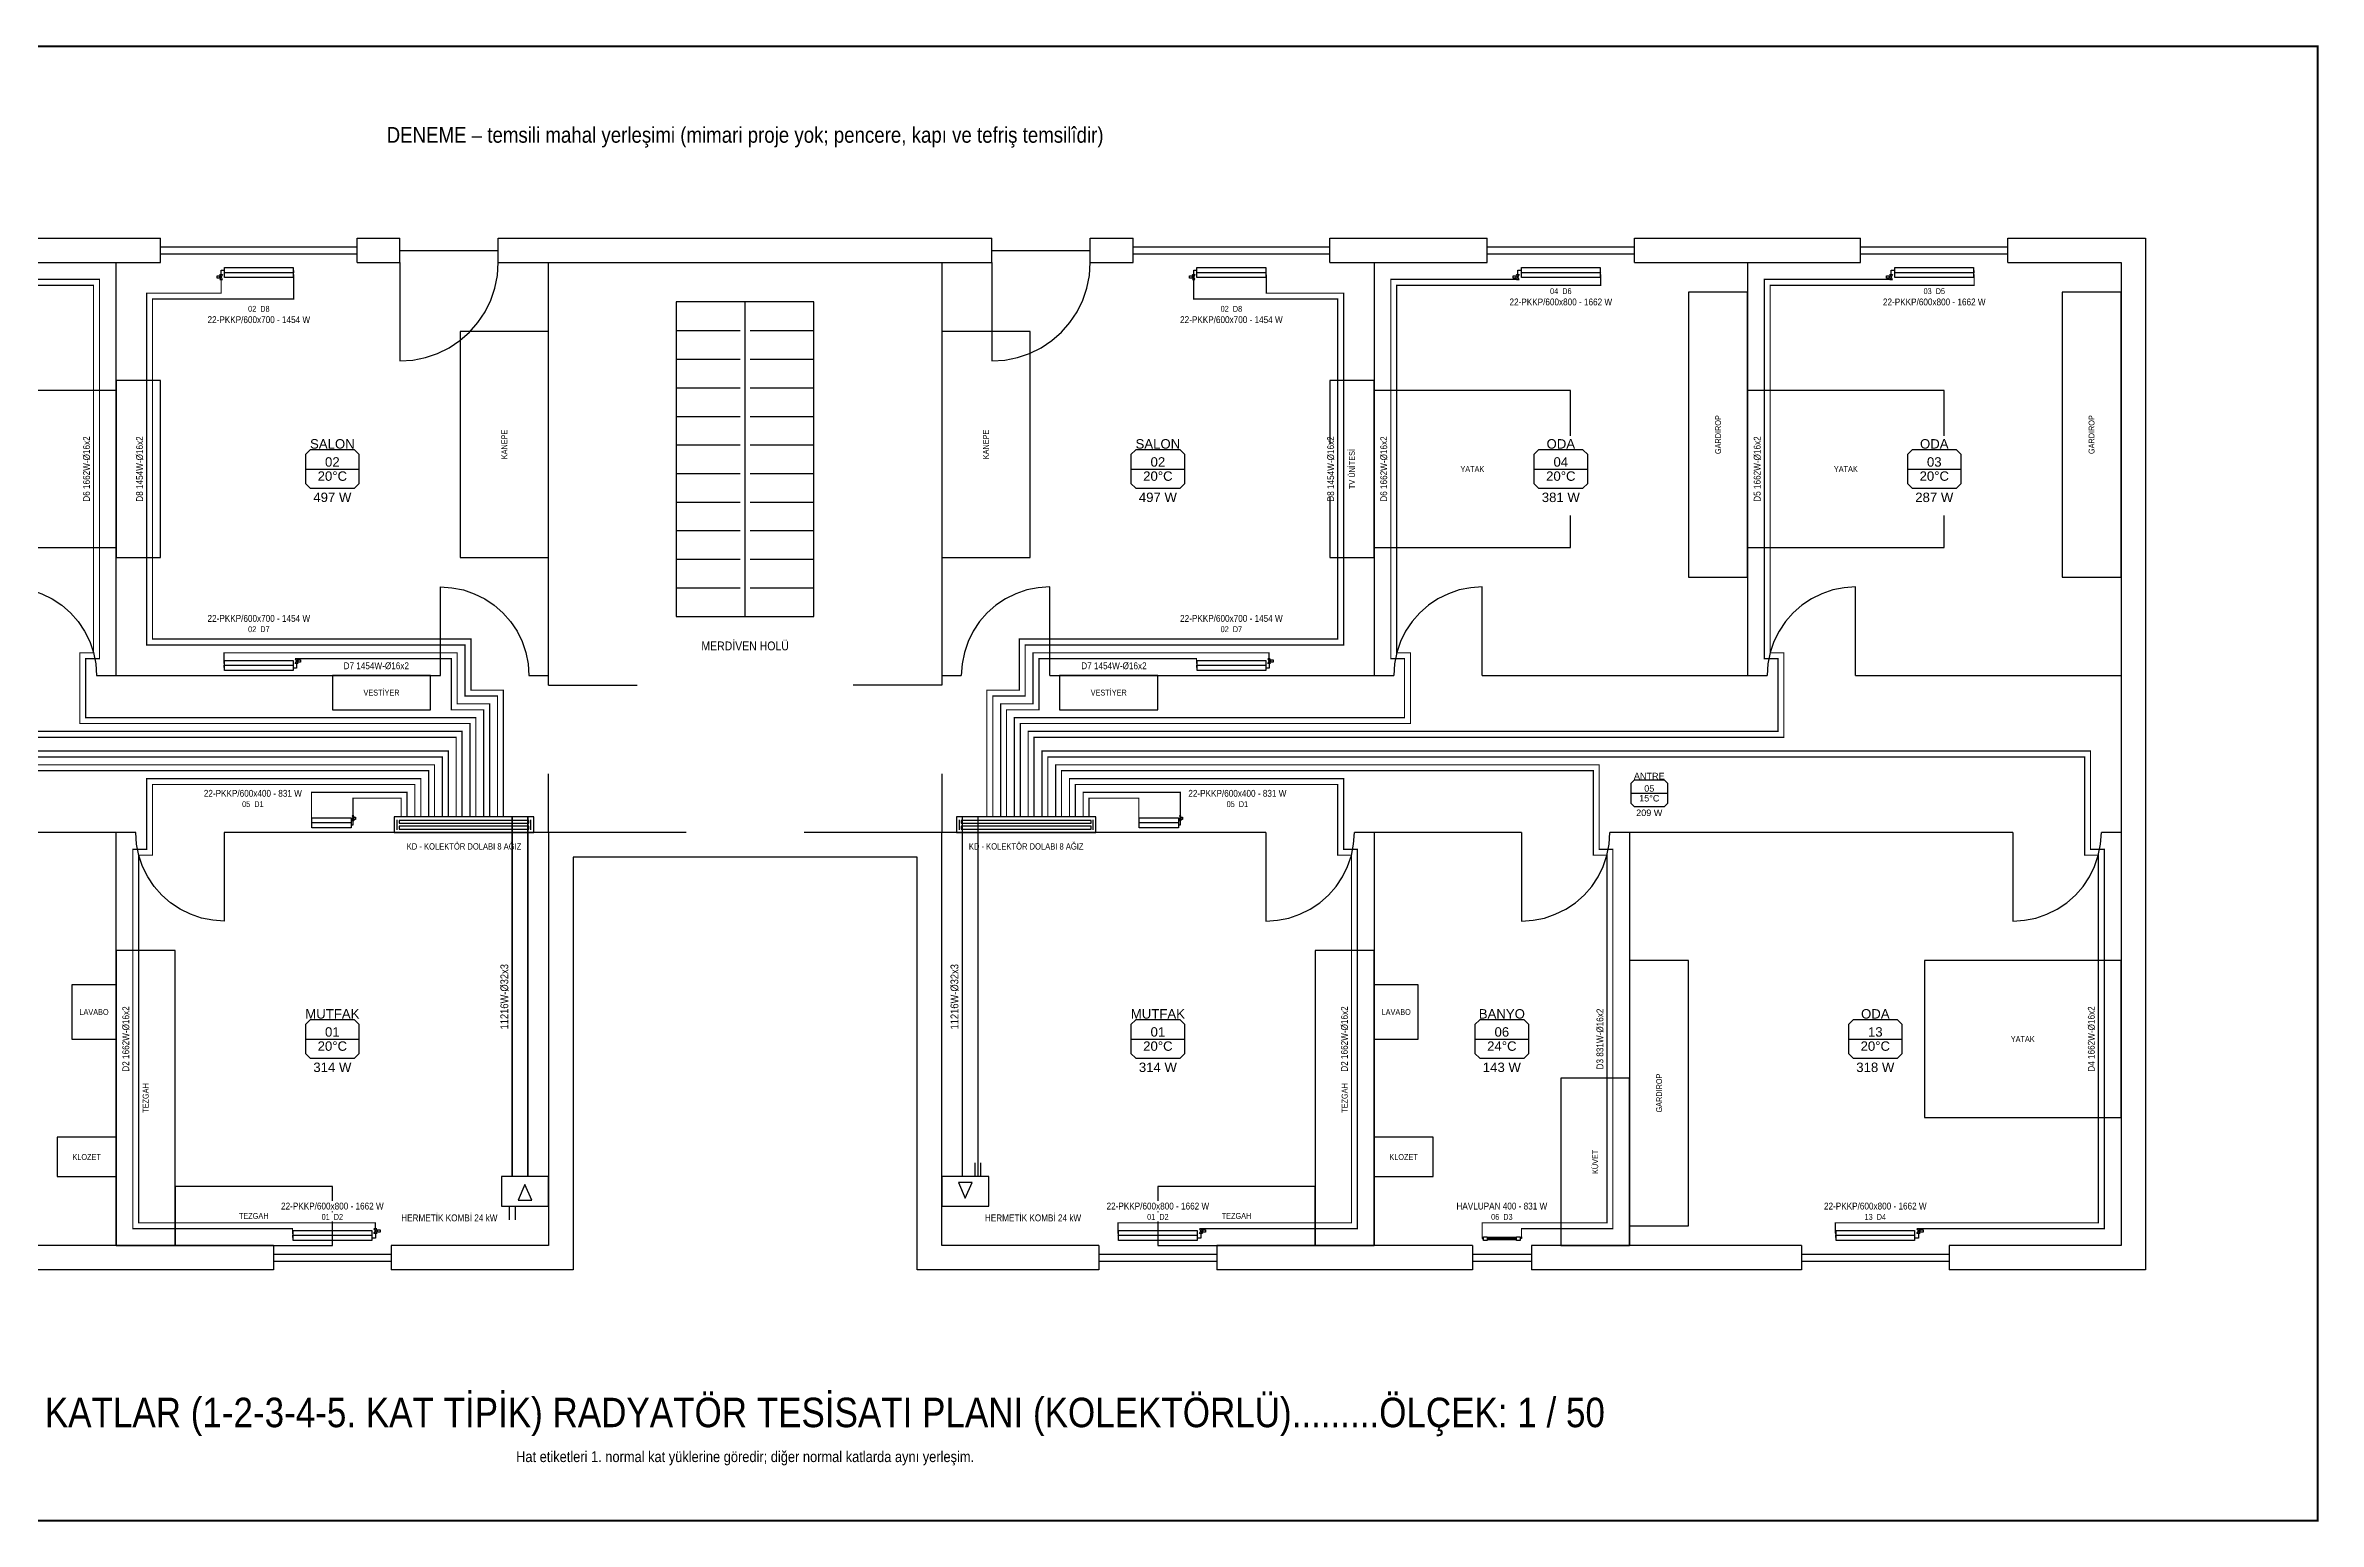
# Model space of a CAD drawing. Header units: centimetres. Extents: x -61 to 10101, y -10955 to 1521.
# Drawn here: x 4388 to 6701, y 19 to 1521 of the extents above; entities that cross this region are included whole.
import ezdxf
from ezdxf.enums import TextEntityAlignment as Align

# ---------------------------------------------------------------- set-up
doc = ezdxf.new("R2010")
doc.units = ezdxf.units.CM
doc.linetypes.add('DASHED', pattern=[1.524, 1.27, -0.254])
for name, color, linetype in [('ROTAS-BASLIK', 7, 'Continuous'), ('ROTAS-CIHAZ', 135, 'Continuous'), ('ROTAS-DENEME', 1, 'Continuous'), ('ROTAS-ISITMA-CAP', 41, 'Continuous'), ('ROTAS-ISITMA-DONUS', 30, 'DASHED'), ('ROTAS-ISITMA-GIDIS', 10, 'Continuous'), ('ROTAS-ISITMA-KOLEKTOR', 6, 'Continuous'), ('ROTAS-MAHAL', 2, 'Continuous'), ('ROTAS-MASKE', 7, 'Continuous'), ('ROTAS-MIMARI-PENCERE', 4, 'Continuous'), ('ROTAS-MIMARI-TEFRIS', 9, 'Continuous'), ('ROTAS-MIMARI-TEMSILI', 8, 'Continuous'), ('ROTAS-PAFTA', 7, 'Continuous'), ('ROTAS-RADYATOR', 2, 'Continuous'), ('ROTAS-YAZI', 7, 'Continuous')]:
    doc.layers.add(name, color=color, linetype=linetype)
doc.styles.add('ROTAS', font='arial.ttf')

# ---------------------------------------------------------------- blocks, each defined once
blk = doc.blocks.new('ROTAS-KOLEKTOR-DOLABI-8')
for p, q in [((3, 3), (3, 13)), ((139, 3), (139, 13))]:
    blk.add_line(p, q)
for points in [[(0, 0), (142, 0), (142, 16), (0, 16)], [(5, 9.5), (137, 9.5), (137, 12.5), (5, 12.5)], [(5, 3.5), (137, 3.5), (137, 6.5), (5, 6.5)]]:
    blk.add_lwpolyline(points, close=True)
blk = doc.blocks.new('ROTAS-RADYATOR-PLAN')
for points in [[(104.4, 7.3), (106.4, 7.3), (105.4, 6.2)], [(104.4, 5.1), (106.4, 5.1), (105.4, 6.2)]]:
    blk.add_hatch(color=7).paths.add_polyline_path(points)
for p, q in [((0, 7), (0, 2.5)), ((0, 2.5), (4.7, 2.5)), ((4.7, 5), (104.7, 5)), ((105.4, 3), (104.7, 3)), ((105.4, 5.1), (105.4, 3))]:
    blk.add_line(p, q)
for points in [[(-6, 8.3), (-2.5, 8.3), (-2.5, 10.7), (-6, 10.7)], [(-1.8, 12), (1.8, 12), (0, 9.5)], [(-1.8, 7), (1.8, 7), (0, 9.5)], [(4.7, 0), (104.7, 0), (104.7, 10), (4.7, 10)]]:
    blk.add_lwpolyline(points, close=True)
blk = doc.blocks.new('ROTAS-HAVLUPAN-PLAN')
for p, q in [((-4, 3), (-4, 1.5)), ((-4, 1.5), (-3, 1.5)), ((0, 2.4), (24, 2.4)), ((0, 1.5), (24, 1.5)), ((0, 0.6), (24, 0.6)), ((28, 1.5), (27, 1.5)), ((28, 3), (28, 1.5))]:
    blk.add_line(p, q)
for points in [[(-3, 0), (0, 0), (0, 3), (-3, 3)], [(24, 0), (27, 0), (27, 3), (24, 3)]]:
    blk.add_lwpolyline(points, close=True)
blk = doc.blocks.new('ROTAS-KOMBI-PLAN')
for p, q in [((8, 0), (8, -14)), ((14, 0), (14, -14))]:
    blk.add_line(p, q)
for points in [[(0, 0), (48, 0), (48, 30), (0, 30)], [(17, 6), (31, 6), (24, 22)]]:
    blk.add_lwpolyline(points, close=True)
blk = doc.blocks.new('ROTAS-MAHAL-ETIKET')
blk.add_line((-34.2, 0), (34.2, 0))
blk.add_lwpolyline([(-34.2, 18.4), (-34.2, -18.4), (-28.2, -24.4), (28.2, -24.4), (34.2, -18.4), (34.2, 18.4), (28.2, 24.4), (-28.2, 24.4)], close=True)
at = {"style": 'ROTAS'}
for tag, p in [('MAHAL_001', (0, 32)), ('NO_001', (0, 9)), ('DERECE_001', (0, -9)), ('ISIKAYBI_001', (0, -36)), ('ALAN', (0, -52))]:
    blk.add_attdef(tag, text='', height=12, dxfattribs=at).set_placement(p, align=Align.MIDDLE_CENTER)

msp = doc.modelspace()

# ---------------------------------------------------------------- linework, layer by layer
at = {"layer": 'ROTAS-ISITMA-DONUS', "ltscale": 0.4}
for points, const_width in [([(4812, 736), (4812, 823), (4049, 823), (4049, 897), (4063, 897), (4063, 1283), (3930.6, 1283), (3930.6, 1287.7)], 1.2), ([(4826, 736), (4826, 837), (4429, 837), (4429, 897), (4443, 897), (4443, 1283), (4310.6, 1283), (4310.6, 1287.7)], 1.2), ([(4854, 736), (4854, 865), (4821, 865), (4821, 917), (4497, 917), (4497, 1263), (4640.7, 1263), (4640.7, 1287.7)], 1.2), ([(5352, 736), (5352, 859), (5385, 859), (5385, 911), (5709, 911), (5709, 1269), (5630.3, 1269), (5630.3, 1287.7)], 1.2), ([(5380, 736), (5380, 831), (5777, 831), (5777, 903), (5763, 903), (5763, 1277), (5970.6, 1277), (5970.6, 1287.7)], 1.2), ([(5394, 736), (5394, 817), (6157, 817), (6157, 903), (6143, 903), (6143, 1277), (6350.6, 1277), (6350.6, 1287.7)], 1.2), ([(4840, 736), (4840, 851), (4807, 851), (4807, 903), (4569.7, 903), (4569.7, 892.3)], 1.2), ([(5366, 736), (5366, 845), (5399, 845), (5399, 897), (5559.3, 897), (5559.3, 892.3)], 1.2), ([(4798, 736), (4798, 803), (3731, 803), (3731, 703), (3717, 703), (3717, 317), (3909.4, 317), (3909.4, 312.3)], 1.2), ([(4784, 736), (4784, 789), (4231, 789), (4231, 703), (4217, 703), (4217, 317), (4310, 317), (4310, 308.8)], 1.2), ([(5408, 736), (5408, 797), (6463, 797), (6463, 697), (6477, 697), (6477, 323), (6209.4, 323), (6209.4, 312.3)], 1.2), ([(4770, 736), (4770, 775), (4491, 775), (4491, 703), (4477, 703), (4477, 317), (4639.4, 317), (4639.4, 312.3)], 1.2), ([(5422, 736), (5422, 783), (5963, 783), (5963, 697), (5977, 697), (5977, 323), (5850, 323), (5850, 308.8)], 1.2), ([(5436, 736), (5436, 769), (5703, 769), (5703, 697), (5717, 697), (5717, 323), (5479.4, 323), (5479.4, 312.3)], 1.2), ([(4756, 736), (4756, 761), (4658.8, 761), (4658.8, 732.3)], 1.2), ([(5450, 736), (5450, 755), (5500.6, 755), (5500.6, 732.3)], 1.2), ([(4879, 370), (4879, 736)], 1.6), ([(5337, 370), (5337, 736)], 1.6)]:
    msp.add_lwpolyline(points, dxfattribs=dict(at, const_width=const_width))
at = {"layer": 'ROTAS-ISITMA-GIDIS'}
for points, const_width in [([(4806, 736), (4806, 817), (4043, 817), (4043, 903), (4057, 903), (4057, 1277), (3846.2, 1277), (3846.2, 1283)], 1.2), ([(4820, 736), (4820, 831), (4423, 831), (4423, 903), (4437, 903), (4437, 1277), (4226.2, 1277), (4226.2, 1283)], 1.2), ([(4848, 736), (4848, 859), (4815, 859), (4815, 911), (4491, 911), (4491, 1269), (4566.9, 1269), (4566.9, 1283)], 1.2), ([(5346, 736), (5346, 865), (5379, 865), (5379, 917), (5703, 917), (5703, 1263), (5556.5, 1263), (5556.5, 1283)], 1.2), ([(5374, 736), (5374, 837), (5771, 837), (5771, 897), (5757, 897), (5757, 1283), (5886.2, 1283), (5886.2, 1283)], 1.2), ([(5388, 736), (5388, 823), (6151, 823), (6151, 897), (6137, 897), (6137, 1283), (6266.2, 1283), (6266.2, 1283)], 1.2), ([(5360, 736), (5360, 851), (5393, 851), (5393, 903), (5633.1, 903), (5633.1, 897)], 1.2), ([(4834, 736), (4834, 845), (4801, 845), (4801, 897), (4643.5, 897), (4643.5, 897)], 1.2), ([(4792, 736), (4792, 797), (3737, 797), (3737, 697), (3723, 697), (3723, 323), (3993.8, 323), (3993.8, 317)], 1.2), ([(5402, 736), (5402, 803), (6469, 803), (6469, 703), (6483, 703), (6483, 317), (6293.8, 317), (6293.8, 317)], 1.2), ([(5416, 736), (5416, 789), (5969, 789), (5969, 703), (5983, 703), (5983, 317), (5890, 317), (5890, 308.8)], 1.2), ([(4778, 736), (4778, 783), (4237, 783), (4237, 697), (4223, 697), (4223, 323), (4350, 323), (4350, 308.8)], 1.2), ([(4764, 736), (4764, 769), (4497, 769), (4497, 697), (4483, 697), (4483, 323), (4723.8, 323), (4723.8, 317)], 1.2), ([(5430, 736), (5430, 775), (5709, 775), (5709, 703), (5723, 703), (5723, 317), (5563.8, 317), (5563.8, 317)], 1.2), ([(4750, 736), (4750, 755), (4701, 755), (4701, 737)], 1.2), ([(5444, 736), (5444, 761), (5542.8, 761), (5542.8, 737)], 1.2), ([(4863, 370), (4863, 736)], 1.6), ([(5321, 370), (5321, 736)], 1.6)]:
    msp.add_lwpolyline(points, dxfattribs=dict(at, const_width=const_width))
at = {"layer": 'ROTAS-MIMARI-PENCERE'}
for points in [[(4505.2, 1300), (4505.2, 1325)], [(4705.2, 1300), (4705.2, 1325)], [(4748.8, 1300), (4748.8, 1325)], [(4848.8, 1300), (4848.8, 1325)], [(5351.2, 1300), (5351.2, 1325)], [(5451.2, 1300), (5451.2, 1325)], [(5494.8, 1300), (5494.8, 1325)], [(5694.8, 1300), (5694.8, 1325)], [(5855, 1300), (5855, 1325)], [(6005, 1300), (6005, 1325)], [(6235, 1300), (6235, 1325)], [(6385, 1300), (6385, 1325)], [(4505.2, 1316.2), (4705.2, 1316.2)], [(4505.2, 1308.8), (4705.2, 1308.8)], [(4748.8, 1312.5), (4848.8, 1312.5)], [(5351.2, 1312.5), (5451.2, 1312.5)], [(5494.8, 1316.2), (5694.8, 1316.2)], [(5494.8, 1308.8), (5694.8, 1308.8)], [(5855, 1316.2), (6005, 1316.2)], [(5855, 1308.8), (6005, 1308.8)], [(6235, 1316.2), (6385, 1316.2)], [(6235, 1308.8), (6385, 1308.8)], [(4620, 300), (4620, 275)], [(4620, 291.2), (4740, 291.2)], [(4620, 283.8), (4740, 283.8)], [(4740, 300), (4740, 275)], [(5460, 300), (5460, 275)], [(5460, 291.2), (5580, 291.2)], [(5460, 283.8), (5580, 283.8)], [(5580, 300), (5580, 275)], [(5840, 300), (5840, 275)], [(5840, 291.2), (5900, 291.2)], [(5840, 283.8), (5900, 283.8)], [(5900, 300), (5900, 275)], [(6175, 300), (6175, 275)], [(6175, 291.2), (6325, 291.2)], [(6175, 283.8), (6325, 283.8)], [(6325, 300), (6325, 275)]]:
    msp.add_lwpolyline(points, dxfattribs=at)
at = {"layer": 'ROTAS-MIMARI-TEFRIS'}
for points in [[(6060, 980), (6120, 980), (6120, 1270), (6060, 1270)], [(6440, 980), (6500, 980), (6500, 1270), (6440, 1270)], [(4810, 1000), (4900, 1000), (4900, 1230), (4810, 1230)], [(5300, 1000), (5390, 1000), (5390, 1230), (5300, 1230)], [(4460, 1000), (4505, 1000), (4505, 1180), (4460, 1180)], [(5695, 1000), (5740, 1000), (5740, 1180), (5695, 1180)], [(4260, 1010), (4460, 1010), (4460, 1170), (4260, 1170)], [(5740, 1010), (5940, 1010), (5940, 1170), (5740, 1170)], [(6120, 1010), (6320, 1010), (6320, 1170), (6120, 1170)], [(4680, 845), (4780, 845), (4780, 880), (4680, 880)], [(5420, 845), (5520, 845), (5520, 880), (5420, 880)], [(4460, 300), (4520, 300), (4520, 600), (4460, 600)], [(5680, 300), (5740, 300), (5740, 600), (5680, 600)], [(6000, 320), (6060, 320), (6060, 590), (6000, 590)], [(6300, 430), (6500, 430), (6500, 590), (6300, 590)], [(4415, 510), (4460, 510), (4460, 565), (4415, 565)], [(5740, 510), (5785, 510), (5785, 565), (5740, 565)], [(5930, 300), (6000, 300), (6000, 470), (5930, 470)], [(4400, 370), (4460, 370), (4460, 410), (4400, 410)], [(5740, 370), (5800, 370), (5800, 410), (5740, 410)], [(4520, 300), (4680, 300), (4680, 360), (4520, 360)], [(5520, 300), (5680, 300), (5680, 360), (5520, 360)]]:
    msp.add_lwpolyline(points, close=True, dxfattribs=at)
at = {"layer": 'ROTAS-MIMARI-TEMSILI'}
for points in [[(4345, 1325), (4505.2, 1325)], [(4705.2, 1325), (4748.8, 1325)], [(4848.8, 1325), (5351.2, 1325)], [(5451.2, 1325), (5494.8, 1325)], [(5694.8, 1325), (5855, 1325)], [(6005, 1325), (6235, 1325)], [(6385, 1325), (6525, 1325), (6525, 275), (6325, 275)], [(4345, 1300), (4460, 1300)], [(4460, 1300), (4505.2, 1300)], [(4460, 880), (4460, 1300)], [(4705.2, 1300), (4748.8, 1300)], [(4748.8, 1300), (4748.8, 1200)], [(4748.8, 1200), (4761.9, 1200.9), (4774.7, 1203.4), (4787.1, 1207.6), (4798.8, 1213.4), (4809.7, 1220.7), (4819.5, 1229.3), (4828.1, 1239.1), (4835.4, 1250), (4841.2, 1261.7), (4845.4, 1274.1), (4847.9, 1286.9), (4848.8, 1300)], [(4848.8, 1300), (4900, 1300)], [(4900, 1300), (5300, 1300)], [(4900, 880), (4900, 1300)], [(5300, 1300), (5351.2, 1300)], [(5300, 1300), (5300, 880)], [(5351.2, 1300), (5351.2, 1200)], [(5351.2, 1200), (5364.3, 1200.9), (5377.1, 1203.4), (5389.5, 1207.6), (5401.2, 1213.4), (5412.1, 1220.7), (5421.9, 1229.3), (5430.5, 1239.1), (5437.8, 1250), (5443.6, 1261.7), (5447.8, 1274.1), (5450.3, 1286.9), (5451.2, 1300)], [(5451.2, 1300), (5494.8, 1300)], [(5694.8, 1300), (5740, 1300)], [(5740, 1300), (5855, 1300)], [(5740, 1300), (5740, 880)], [(6005, 1300), (6120, 1300)], [(6120, 1300), (6235, 1300)], [(6120, 1300), (6120, 880)], [(6385, 1300), (6500, 1300)], [(6500, 1300), (6500, 880)], [(5100, 940), (5100, 1260)], [(5030, 1230.9), (5095, 1230.9)], [(5105, 1230.9), (5170, 1230.9)], [(5030, 1201.8), (5095, 1201.8)], [(5105, 1201.8), (5170, 1201.8)], [(5030, 1172.7), (5095, 1172.7)], [(5105, 1172.7), (5170, 1172.7)], [(5030, 1143.6), (5095, 1143.6)], [(5105, 1143.6), (5170, 1143.6)], [(5030, 1114.5), (5095, 1114.5)], [(5105, 1114.5), (5170, 1114.5)], [(5030, 1085.5), (5095, 1085.5)], [(5105, 1085.5), (5170, 1085.5)], [(5030, 1056.4), (5095, 1056.4)], [(5105, 1056.4), (5170, 1056.4)], [(5030, 1027.3), (5095, 1027.3)], [(5105, 1027.3), (5170, 1027.3)], [(5030, 998.2), (5095, 998.2)], [(5105, 998.2), (5170, 998.2)], [(4350, 970), (4361.7, 969.2), (4373.3, 966.9), (4384.4, 963.1), (4395, 957.9), (4404.8, 951.4), (4413.6, 943.6), (4421.4, 934.8), (4427.9, 925), (4433.1, 914.4), (4436.9, 903.3), (4439.2, 891.7), (4440, 880)], [(4790, 880), (4790, 970)], [(4790, 970), (4801.7, 969.2), (4813.3, 966.9), (4824.4, 963.1), (4835, 957.9), (4844.8, 951.4), (4853.6, 943.6), (4861.4, 934.8), (4867.9, 925), (4873.1, 914.4), (4876.9, 903.3), (4879.2, 891.7), (4880, 880)], [(5030, 969.1), (5095, 969.1)], [(5105, 969.1), (5170, 969.1)], [(5410, 970), (5398.3, 969.2), (5386.7, 966.9), (5375.6, 963.1), (5365, 957.9), (5355.2, 951.4), (5346.4, 943.6), (5338.6, 934.8), (5332.1, 925), (5326.9, 914.4), (5323.1, 903.3), (5320.8, 891.7), (5320, 880)], [(5410, 880), (5410, 970)], [(5850, 970), (5838.3, 969.2), (5826.7, 966.9), (5815.6, 963.1), (5805, 957.9), (5795.2, 951.4), (5786.4, 943.6), (5778.6, 934.8), (5772.1, 925), (5766.9, 914.4), (5763.1, 903.3), (5760.8, 891.7), (5760, 880)], [(5850, 880), (5850, 970)], [(6230, 970), (6218.3, 969.2), (6206.7, 966.9), (6195.6, 963.1), (6185, 957.9), (6175.2, 951.4), (6166.4, 943.6), (6158.6, 934.8), (6152.1, 925), (6146.9, 914.4), (6143.1, 903.3), (6140.8, 891.7), (6140, 880)], [(6230, 880), (6230, 970)], [(4440, 880), (4460, 880)], [(4460, 880), (4790, 880)], [(4880, 880), (4900, 880)], [(4900, 870), (4900, 880)], [(5300, 880), (5320, 880)], [(5300, 880), (5300, 870)], [(5410, 880), (5740, 880)], [(5740, 880), (5760, 880)], [(5850, 880), (6120, 880)], [(6120, 880), (6140, 880)], [(6230, 880), (6500, 880)], [(6500, 880), (6500, 720)], [(4900, 870), (4990, 870)], [(5300, 870), (5210, 870)], [(4900, 720), (4900, 780)], [(5300, 780), (5300, 720)], [(4460, 720), (4310, 720)], [(4460, 300), (4460, 720)], [(4480, 720), (4460, 720)], [(4570, 630), (4558.3, 630.8), (4546.7, 633.1), (4535.6, 636.9), (4525, 642.1), (4515.2, 648.6), (4506.4, 656.4), (4498.6, 665.2), (4492.1, 675), (4486.9, 685.6), (4483.1, 696.7), (4480.8, 708.3), (4480, 720)], [(4900, 720), (4570, 720)], [(4570, 720), (4570, 630)], [(5040, 720), (4900, 720)], [(4900, 720), (4900, 300)], [(5300, 720), (5160, 720)], [(5300, 300), (5300, 720)], [(5630, 720), (5300, 720)], [(5630, 720), (5630, 630)], [(5630, 630), (5641.7, 630.8), (5653.3, 633.1), (5664.4, 636.9), (5675, 642.1), (5684.8, 648.6), (5693.6, 656.4), (5701.4, 665.2), (5707.9, 675), (5713.1, 685.6), (5716.9, 696.7), (5719.2, 708.3), (5720, 720)], [(5740, 720), (5720, 720)], [(5890, 720), (5740, 720)], [(5740, 720), (5740, 300)], [(5890, 720), (5890, 630)], [(5890, 630), (5901.7, 630.8), (5913.3, 633.1), (5924.4, 636.9), (5935, 642.1), (5944.8, 648.6), (5953.6, 656.4), (5961.4, 665.2), (5967.9, 675), (5973.1, 685.6), (5976.9, 696.7), (5979.2, 708.3), (5980, 720)], [(6000, 720), (5980, 720)], [(6390, 720), (6000, 720)], [(6000, 720), (6000, 300)], [(6390, 720), (6390, 630)], [(6390, 630), (6401.7, 630.8), (6413.3, 633.1), (6424.4, 636.9), (6435, 642.1), (6444.8, 648.6), (6453.6, 656.4), (6461.4, 665.2), (6467.9, 675), (6473.1, 685.6), (6476.9, 696.7), (6479.2, 708.3), (6480, 720)], [(6500, 720), (6480, 720)], [(6500, 720), (6500, 300)], [(5460, 275), (5275, 275), (5275, 695), (4925, 695), (4925, 275)], [(4460, 300), (4360, 300)], [(4620, 300), (4460, 300)], [(4900, 300), (4740, 300)], [(5460, 300), (5300, 300)], [(5740, 300), (5580, 300)], [(5840, 300), (5740, 300)], [(6000, 300), (5900, 300)], [(6175, 300), (6000, 300)], [(6500, 300), (6325, 300)], [(4620, 275), (4360, 275)], [(4925, 275), (4740, 275)], [(5840, 275), (5580, 275)], [(6175, 275), (5900, 275)]]:
    msp.add_lwpolyline(points, dxfattribs=at)
msp.add_lwpolyline([(5030, 940), (5170, 940), (5170, 1260), (5030, 1260)], close=True, dxfattribs=at)

# ---------------------------------------------------------------- block references
at = {"layer": 'ROTAS-CIHAZ', "rotation": 180}
msp.add_blockref('ROTAS-KOMBI-PLAN', (5348, 370), dxfattribs=at)
at = {"layer": 'ROTAS-CIHAZ'}
msp.add_blockref('ROTAS-KOMBI-PLAN', (4852, 340), dxfattribs=at)
at = {"layer": 'ROTAS-ISITMA-KOLEKTOR'}
for p in [(4743, 720), (5315, 720)]:
    msp.add_blockref('ROTAS-KOLEKTOR-DOLABI-8', p, dxfattribs=at)
at = {"layer": 'ROTAS-RADYATOR', "rotation": -180}
for p, xscale in [((4566.9, 1295), -0.7), ((5556.5, 1295), -0.7), ((5886.2, 1295), -0.8), ((6266.2, 1295), -0.8)]:
    msp.add_blockref('ROTAS-RADYATOR-PLAN', p, dxfattribs=dict(at, xscale=xscale))
at = {"layer": 'ROTAS-RADYATOR'}
for p, xscale in [((4643.5, 885), -0.7), ((5633.1, 885), -0.7), ((4701, 725), -0.4), ((5542.8, 725), -0.4), ((4723.8, 305), -0.8), ((5563.8, 305), -0.8), ((6293.8, 305), -0.8)]:
    msp.add_blockref('ROTAS-RADYATOR-PLAN', p, dxfattribs=dict(at, xscale=xscale))
at = {"layer": 'ROTAS-RADYATOR', "xscale": -1.25, "yscale": 1.25}
msp.add_blockref('ROTAS-HAVLUPAN-PLAN', (5885, 305), dxfattribs=at)

# ---------------------------------------------------------------- texts
at = {"layer": 'ROTAS-MIMARI-TEFRIS', "color": 8, "style": 'ROTAS', "width": 0.85}
for s, p in [('GARDIROP', (6090, 1125)), ('GARDIROP', (6470, 1125)), ('KANEPE', (4855, 1115)), ('KANEPE', (5345, 1115)), ('TV ÜNİTESİ', (5717.5, 1090)), ('TEZGAH', (4490, 450)), ('TEZGAH', (5710, 450)), ('GARDIROP', (6030, 455)), ('KÜVET', (5965, 385))]:
    msp.add_text(s, height=6, rotation=90, dxfattribs=at).set_placement(p, align=Align.MIDDLE_CENTER)
for s, p in [('YATAK', (5840, 1090)), ('YATAK', (6220, 1090)), ('VESTİYER', (4730, 862.5)), ('VESTİYER', (5470, 862.5)), ('LAVABO', (4437.5, 537.5)), ('LAVABO', (5762.5, 537.5)), ('YATAK', (6400, 510)), ('KLOZET', (4430, 390)), ('KLOZET', (5770, 390)), ('TEZGAH', (4600, 330)), ('TEZGAH', (5600, 330))]:
    msp.add_text(s, height=6, dxfattribs=at).set_placement(p, align=Align.MIDDLE_CENTER)

# ---------------------------------------------------------------- wipeouts: each hides what was drawn before it
for points in [[(4737, 1418), (5455, 1418), (5455, 1442), (4737, 1442)], [(5065.7, 903.2), (5129.8, 903.2), (5129.8, 916.8), (5065.7, 916.8)], [(4358.2, 107.5), (5826.8, 107.5), (5826.8, 152.5), (4358.2, 152.5)], [(4858.9, 76.8), (5335.6, 76.8), (5335.6, 93.2), (4858.9, 93.2)]]:
    msp.add_wipeout(points).dxf.layer = 'ROTAS-MASKE'

# ---------------------------------------------------------------- next in the draw order: texts
at = {"layer": 'ROTAS-BASLIK', "style": 'ROTAS', "width": 0.85}
msp.add_text('NORMAL KATLAR (1-2-3-4-5. KAT TİPİK) RADYATÖR TESİSATI PLANI (KOLEKTÖRLÜ).........ÖLÇEK: 1 / 50', height=30, dxfattribs=at).set_placement((5100, 130), align=Align.MIDDLE_CENTER)
at = {"layer": 'ROTAS-DENEME', "style": 'ROTAS', "width": 0.85}
msp.add_text('DENEME – temsili mahal yerleşimi (mimari proje yok; pencere, kapı ve tefriş temsilîdir)', height=16, dxfattribs=at).set_placement((5100, 1430), align=Align.MIDDLE_CENTER)
at = {"layer": 'ROTAS-MIMARI-TEMSILI', "style": 'ROTAS', "width": 0.85}
msp.add_text('MERDİVEN HOLÜ', height=9, dxfattribs=at).set_placement((5100, 910), align=Align.MIDDLE_CENTER)
at = {"layer": 'ROTAS-YAZI', "style": 'ROTAS', "width": 0.85}
msp.add_text('Hat etiketleri 1. normal kat yüklerine göredir; diğer normal katlarda aynı yerleşim.', height=11, dxfattribs=at).set_placement((5100, 85), align=Align.MIDDLE_CENTER)

# ---------------------------------------------------------------- next in the draw order: wipeouts: each hides what was drawn before it
for points in [[(5883.7, 1254.8), (5972.8, 1254.8), (5972.8, 1265.2), (5883.7, 1265.2)], [(6263.7, 1254.8), (6352.8, 1254.8), (6352.8, 1265.2), (6263.7, 1265.2)], [(4558.9, 1236.8), (4648, 1236.8), (4648, 1247.2), (4558.9, 1247.2)], [(5548.5, 1236.8), (5637.6, 1236.8), (5637.6, 1247.2), (5548.5, 1247.2)], [(4435, 1061.5), (4435, 1115), (4424.5, 1115), (4424.5, 1061.5)], [(4489, 1061.5), (4489, 1115), (4478.5, 1115), (4478.5, 1061.5)], [(4708.8, 1042.8), (4708.8, 1123.6), (4651.2, 1123.6), (4651.2, 1042.8)], [(5548.8, 1042.8), (5548.8, 1123.6), (5491.2, 1123.6), (5491.2, 1042.8)], [(5701, 1061.5), (5701, 1115), (5690.5, 1115), (5690.5, 1061.5)], [(5755, 1061.5), (5755, 1115), (5744.5, 1115), (5744.5, 1061.5)], [(5958.8, 1042.8), (5958.8, 1123.6), (5901.2, 1123.6), (5901.2, 1042.8)], [(6135, 1061.5), (6135, 1115), (6124.5, 1115), (6124.5, 1061.5)], [(6338.8, 1042.8), (6338.8, 1123.6), (6281.2, 1123.6), (6281.2, 1042.8)], [(4558.9, 932.8), (4648, 932.8), (4648, 943.2), (4558.9, 943.2)], [(5548.5, 932.8), (5637.6, 932.8), (5637.6, 943.2), (5548.5, 943.2)], [(4696.3, 884.5), (4749.7, 884.5), (4749.7, 895), (4696.3, 895)], [(5446.8, 884.5), (5500.2, 884.5), (5500.2, 895), (5446.8, 895)], [(4554.6, 754.8), (4640.2, 754.8), (4640.2, 765.2), (4554.6, 765.2)], [(5556.3, 754.8), (5641.9, 754.8), (5641.9, 765.2), (5556.3, 765.2)], [(6039.8, 727.5), (6039.8, 783.1), (6000.2, 783.1), (6000.2, 727.5)], [(4766, 701.1), (4858.8, 701.1), (4858.8, 710.9), (4766, 710.9)], [(5338, 701.1), (5430.8, 701.1), (5430.8, 710.9), (5338, 710.9)], [(4861, 524.5), (4861, 577.5), (4849, 577.5), (4849, 524.5)], [(5319, 524.5), (5319, 577.5), (5307, 577.5), (5307, 524.5)], [(4475, 481.5), (4475, 535), (4464.5, 535), (4464.5, 481.5)], [(4708.8, 462.8), (4708.8, 543.6), (4651.2, 543.6), (4651.2, 462.8)], [(5548.8, 462.8), (5548.8, 543.6), (5491.2, 543.6), (5491.2, 462.8)], [(5715, 481.5), (5715, 535), (5704.5, 535), (5704.5, 481.5)], [(5898.8, 462.8), (5898.8, 543.6), (5841.2, 543.6), (5841.2, 462.8)], [(5975, 483.3), (5975, 533.2), (5964.5, 533.2), (5964.5, 483.3)], [(6278.8, 462.8), (6278.8, 543.6), (6221.2, 543.6), (6221.2, 462.8)], [(6475, 481.5), (6475, 535), (6464.5, 535), (6464.5, 481.5)], [(4633.7, 334.8), (4722.8, 334.8), (4722.8, 345.2), (4633.7, 345.2)], [(4771.4, 322.8), (4846.2, 322.8), (4846.2, 333.2), (4771.4, 333.2)], [(5342.2, 322.8), (5417.1, 322.8), (5417.1, 333.2), (5342.2, 333.2)], [(5473.7, 334.8), (5562.8, 334.8), (5562.8, 345.2), (5473.7, 345.2)], [(5830.8, 334.8), (5905.7, 334.8), (5905.7, 345.2), (5830.8, 345.2)], [(6203.7, 334.8), (6292.8, 334.8), (6292.8, 345.2), (6203.7, 345.2)]]:
    msp.add_wipeout(points).dxf.layer = 'ROTAS-MASKE'

# ---------------------------------------------------------------- next in the draw order: block references
at = {"layer": 'ROTAS-MAHAL'}
ref = msp.add_blockref('ROTAS-MAHAL-ETIKET', (4680, 1090), dxfattribs=dict(at, xscale=0.8, yscale=0.8))
ref.add_attrib('MAHAL_001', 'SALON', dxfattribs={"height": 9.6, "style": 'ROTAS'}).set_placement((4680, 1115.6), align=Align.MIDDLE_CENTER)
ref.add_attrib('NO_001', '02', dxfattribs={"height": 9.6, "style": 'ROTAS'}).set_placement((4680, 1097.2), align=Align.MIDDLE_CENTER)
ref.add_attrib('DERECE_001', '20°C', dxfattribs={"height": 9.6, "style": 'ROTAS'}).set_placement((4680, 1082.8), align=Align.MIDDLE_CENTER)
ref.add_attrib('ISIKAYBI_001', '497 W', dxfattribs={"height": 9.6, "style": 'ROTAS'}).set_placement((4680, 1061.2), align=Align.MIDDLE_CENTER)
ref = msp.add_blockref('ROTAS-MAHAL-ETIKET', (5520, 1090), dxfattribs=dict(at, xscale=0.8, yscale=0.8))
ref.add_attrib('MAHAL_001', 'SALON', dxfattribs={"height": 9.6, "style": 'ROTAS'}).set_placement((5520, 1115.6), align=Align.MIDDLE_CENTER)
ref.add_attrib('NO_001', '02', dxfattribs={"height": 9.6, "style": 'ROTAS'}).set_placement((5520, 1097.2), align=Align.MIDDLE_CENTER)
ref.add_attrib('DERECE_001', '20°C', dxfattribs={"height": 9.6, "style": 'ROTAS'}).set_placement((5520, 1082.8), align=Align.MIDDLE_CENTER)
ref.add_attrib('ISIKAYBI_001', '497 W', dxfattribs={"height": 9.6, "style": 'ROTAS'}).set_placement((5520, 1061.2), align=Align.MIDDLE_CENTER)
ref = msp.add_blockref('ROTAS-MAHAL-ETIKET', (5930, 1090), dxfattribs=dict(at, xscale=0.8, yscale=0.8))
ref.add_attrib('MAHAL_001', 'ODA', dxfattribs={"height": 9.6, "style": 'ROTAS'}).set_placement((5930, 1115.6), align=Align.MIDDLE_CENTER)
ref.add_attrib('NO_001', '04', dxfattribs={"height": 9.6, "style": 'ROTAS'}).set_placement((5930, 1097.2), align=Align.MIDDLE_CENTER)
ref.add_attrib('DERECE_001', '20°C', dxfattribs={"height": 9.6, "style": 'ROTAS'}).set_placement((5930, 1082.8), align=Align.MIDDLE_CENTER)
ref.add_attrib('ISIKAYBI_001', '381 W', dxfattribs={"height": 9.6, "style": 'ROTAS'}).set_placement((5930, 1061.2), align=Align.MIDDLE_CENTER)
ref = msp.add_blockref('ROTAS-MAHAL-ETIKET', (6310, 1090), dxfattribs=dict(at, xscale=0.8, yscale=0.8))
ref.add_attrib('MAHAL_001', 'ODA', dxfattribs={"height": 9.6, "style": 'ROTAS'}).set_placement((6310, 1115.6), align=Align.MIDDLE_CENTER)
ref.add_attrib('NO_001', '03', dxfattribs={"height": 9.6, "style": 'ROTAS'}).set_placement((6310, 1097.2), align=Align.MIDDLE_CENTER)
ref.add_attrib('DERECE_001', '20°C', dxfattribs={"height": 9.6, "style": 'ROTAS'}).set_placement((6310, 1082.8), align=Align.MIDDLE_CENTER)
ref.add_attrib('ISIKAYBI_001', '287 W', dxfattribs={"height": 9.6, "style": 'ROTAS'}).set_placement((6310, 1061.2), align=Align.MIDDLE_CENTER)
ref = msp.add_blockref('ROTAS-MAHAL-ETIKET', (6020, 760), dxfattribs=dict(at, xscale=0.55, yscale=0.55))
ref.add_attrib('MAHAL_001', 'ANTRE', dxfattribs={"height": 6.6, "style": 'ROTAS'}).set_placement((6020, 777.6), align=Align.MIDDLE_CENTER)
ref.add_attrib('NO_001', '05', dxfattribs={"height": 6.6, "style": 'ROTAS'}).set_placement((6020, 765), align=Align.MIDDLE_CENTER)
ref.add_attrib('DERECE_001', '15°C', dxfattribs={"height": 6.6, "style": 'ROTAS'}).set_placement((6020, 755), align=Align.MIDDLE_CENTER)
ref.add_attrib('ISIKAYBI_001', '209 W', dxfattribs={"height": 6.6, "style": 'ROTAS'}).set_placement((6020, 740.2), align=Align.MIDDLE_CENTER)
ref = msp.add_blockref('ROTAS-MAHAL-ETIKET', (4680, 510), dxfattribs=dict(at, xscale=0.8, yscale=0.8))
ref.add_attrib('MAHAL_001', 'MUTFAK', dxfattribs={"height": 9.6, "style": 'ROTAS'}).set_placement((4680, 535.6), align=Align.MIDDLE_CENTER)
ref.add_attrib('NO_001', '01', dxfattribs={"height": 9.6, "style": 'ROTAS'}).set_placement((4680, 517.2), align=Align.MIDDLE_CENTER)
ref.add_attrib('DERECE_001', '20°C', dxfattribs={"height": 9.6, "style": 'ROTAS'}).set_placement((4680, 502.8), align=Align.MIDDLE_CENTER)
ref.add_attrib('ISIKAYBI_001', '314 W', dxfattribs={"height": 9.6, "style": 'ROTAS'}).set_placement((4680, 481.2), align=Align.MIDDLE_CENTER)
ref = msp.add_blockref('ROTAS-MAHAL-ETIKET', (5520, 510), dxfattribs=dict(at, xscale=0.8, yscale=0.8))
ref.add_attrib('MAHAL_001', 'MUTFAK', dxfattribs={"height": 9.6, "style": 'ROTAS'}).set_placement((5520, 535.6), align=Align.MIDDLE_CENTER)
ref.add_attrib('NO_001', '01', dxfattribs={"height": 9.6, "style": 'ROTAS'}).set_placement((5520, 517.2), align=Align.MIDDLE_CENTER)
ref.add_attrib('DERECE_001', '20°C', dxfattribs={"height": 9.6, "style": 'ROTAS'}).set_placement((5520, 502.8), align=Align.MIDDLE_CENTER)
ref.add_attrib('ISIKAYBI_001', '314 W', dxfattribs={"height": 9.6, "style": 'ROTAS'}).set_placement((5520, 481.2), align=Align.MIDDLE_CENTER)
ref = msp.add_blockref('ROTAS-MAHAL-ETIKET', (5870, 510), dxfattribs=dict(at, xscale=0.8, yscale=0.8))
ref.add_attrib('MAHAL_001', 'BANYO', dxfattribs={"height": 9.6, "style": 'ROTAS'}).set_placement((5870, 535.6), align=Align.MIDDLE_CENTER)
ref.add_attrib('NO_001', '06', dxfattribs={"height": 9.6, "style": 'ROTAS'}).set_placement((5870, 517.2), align=Align.MIDDLE_CENTER)
ref.add_attrib('DERECE_001', '24°C', dxfattribs={"height": 9.6, "style": 'ROTAS'}).set_placement((5870, 502.8), align=Align.MIDDLE_CENTER)
ref.add_attrib('ISIKAYBI_001', '143 W', dxfattribs={"height": 9.6, "style": 'ROTAS'}).set_placement((5870, 481.2), align=Align.MIDDLE_CENTER)
ref = msp.add_blockref('ROTAS-MAHAL-ETIKET', (6250, 510), dxfattribs=dict(at, xscale=0.8, yscale=0.8))
ref.add_attrib('MAHAL_001', 'ODA', dxfattribs={"height": 9.6, "style": 'ROTAS'}).set_placement((6250, 535.6), align=Align.MIDDLE_CENTER)
ref.add_attrib('NO_001', '13', dxfattribs={"height": 9.6, "style": 'ROTAS'}).set_placement((6250, 517.2), align=Align.MIDDLE_CENTER)
ref.add_attrib('DERECE_001', '20°C', dxfattribs={"height": 9.6, "style": 'ROTAS'}).set_placement((6250, 502.8), align=Align.MIDDLE_CENTER)
ref.add_attrib('ISIKAYBI_001', '318 W', dxfattribs={"height": 9.6, "style": 'ROTAS'}).set_placement((6250, 481.2), align=Align.MIDDLE_CENTER)

# ---------------------------------------------------------------- next in the draw order: texts
at = {"layer": 'ROTAS-CIHAZ', "style": 'ROTAS', "width": 0.85}
msp.add_text('HERMETİK KOMBİ 24 kW', height=7, dxfattribs=at).set_placement((4848, 328), align=Align.MIDDLE_RIGHT)
msp.add_text('HERMETİK KOMBİ 24 kW', height=7, dxfattribs=at).set_placement((5344, 328), align=Align.MIDDLE_LEFT)
at = {"layer": 'ROTAS-ISITMA-CAP', "style": 'ROTAS', "width": 0.85}
for s, height, p in [('D6 1662W-Ø16x2', 7, (4429.8, 1090)), ('D8 1454W-Ø16x2', 7, (4483.8, 1090)), ('D8 1454W-Ø16x2', 7, (5695.8, 1090)), ('D6 1662W-Ø16x2', 7, (5749.8, 1090)), ('D5 1662W-Ø16x2', 7, (6129.8, 1090)), ('11216W-Ø32x3', 8, (4855, 553)), ('11216W-Ø32x3', 8, (5313, 553)), ('D2 1662W-Ø16x2', 7, (4469.8, 510)), ('D2 1662W-Ø16x2', 7, (5709.8, 510)), ('D3 831W-Ø16x2', 7, (5969.8, 510)), ('D4 1662W-Ø16x2', 7, (6469.8, 510))]:
    msp.add_text(s, height=height, rotation=90, dxfattribs=at).set_placement(p, align=Align.MIDDLE_CENTER)
for p in [(4724.7, 889.8), (5475.3, 889.8)]:
    msp.add_text('D7 1454W-Ø16x2', height=7, dxfattribs=at).set_placement(p, align=Align.MIDDLE_CENTER)
at = {"layer": 'ROTAS-ISITMA-KOLEKTOR', "style": 'ROTAS', "width": 0.85}
for p in [(4814, 706), (5386, 706)]:
    msp.add_text('KD - KOLEKTÖR DOLABI 8 AĞIZ', height=6.5, dxfattribs=at).set_placement(p, align=Align.MIDDLE_CENTER)
at = {"layer": 'ROTAS-RADYATOR', "style": 'ROTAS', "width": 0.85}
for s, p in [('22-PKKP/600x800 - 1662 W', (5930, 1260)), ('22-PKKP/600x800 - 1662 W', (6310, 1260)), ('22-PKKP/600x700 - 1454 W', (4605.2, 1242)), ('22-PKKP/600x700 - 1454 W', (5594.8, 1242)), ('22-PKKP/600x700 - 1454 W', (4605.2, 938)), ('22-PKKP/600x700 - 1454 W', (5594.8, 938)), ('22-PKKP/600x400 - 831 W', (4599.1, 760)), ('22-PKKP/600x400 - 831 W', (5600.9, 760)), ('22-PKKP/600x800 - 1662 W', (4680, 340)), ('22-PKKP/600x800 - 1662 W', (5520, 340)), ('HAVLUPAN 400 - 831 W', (5870, 340)), ('22-PKKP/600x800 - 1662 W', (6250, 340))]:
    msp.add_text(s, height=7, dxfattribs=at).set_placement(p, align=Align.MIDDLE_CENTER)

# ---------------------------------------------------------------- next in the draw order: wipeouts: each hides what was drawn before it
for points in [[(5917.8, 1266.5), (5939.2, 1266.5), (5939.2, 1275.5), (5917.8, 1275.5)], [(6297.8, 1266.5), (6319.2, 1266.5), (6319.2, 1275.5), (6297.8, 1275.5)], [(4593, 1248.5), (4614.4, 1248.5), (4614.4, 1257.5), (4593, 1257.5)], [(5582.6, 1248.5), (5604, 1248.5), (5604, 1257.5), (5582.6, 1257.5)], [(4593, 922.5), (4614.4, 922.5), (4614.4, 931.5), (4593, 931.5)], [(5582.6, 922.5), (5604, 922.5), (5604, 931.5), (5582.6, 931.5)], [(4586.9, 744.5), (4608.3, 744.5), (4608.3, 753.5), (4586.9, 753.5)], [(5588.7, 744.5), (5610.1, 744.5), (5610.1, 753.5), (5588.7, 753.5)], [(4667.8, 324.5), (4689.2, 324.5), (4689.2, 333.5), (4667.8, 333.5)], [(5507.8, 324.5), (5529.2, 324.5), (5529.2, 333.5), (5507.8, 333.5)], [(5857.8, 324.5), (5879.2, 324.5), (5879.2, 333.5), (5857.8, 333.5)], [(6237.8, 324.5), (6259.2, 324.5), (6259.2, 333.5), (6237.8, 333.5)]]:
    msp.add_wipeout(points).dxf.layer = 'ROTAS-MASKE'

# ---------------------------------------------------------------- next in the draw order: linework, layer by layer
at = {"layer": 'ROTAS-PAFTA', "const_width": 2}
msp.add_lwpolyline([(3500, 20), (6700, 20), (6700, 1520), (3500, 1520)], close=True, dxfattribs=at)

# ---------------------------------------------------------------- next in the draw order: texts
at = {"layer": 'ROTAS-RADYATOR', "style": 'ROTAS', "width": 0.85}
for s, p in [('04  D6', (5930, 1271)), ('03  D5', (6310, 1271)), ('02  D8', (4605.2, 1253)), ('02  D8', (5594.8, 1253)), ('02  D7', (4605.2, 927)), ('02  D7', (5594.8, 927)), ('05  D1', (4599.1, 749)), ('05  D1', (5600.9, 749)), ('01  D2', (4680, 329)), ('01  D2', (5520, 329)), ('06  D3', (5870, 329)), ('13  D4', (6250, 329))]:
    msp.add_text(s, height=6, dxfattribs=at).set_placement(p, align=Align.MIDDLE_CENTER)

doc.saveas('drawing.dxf')
